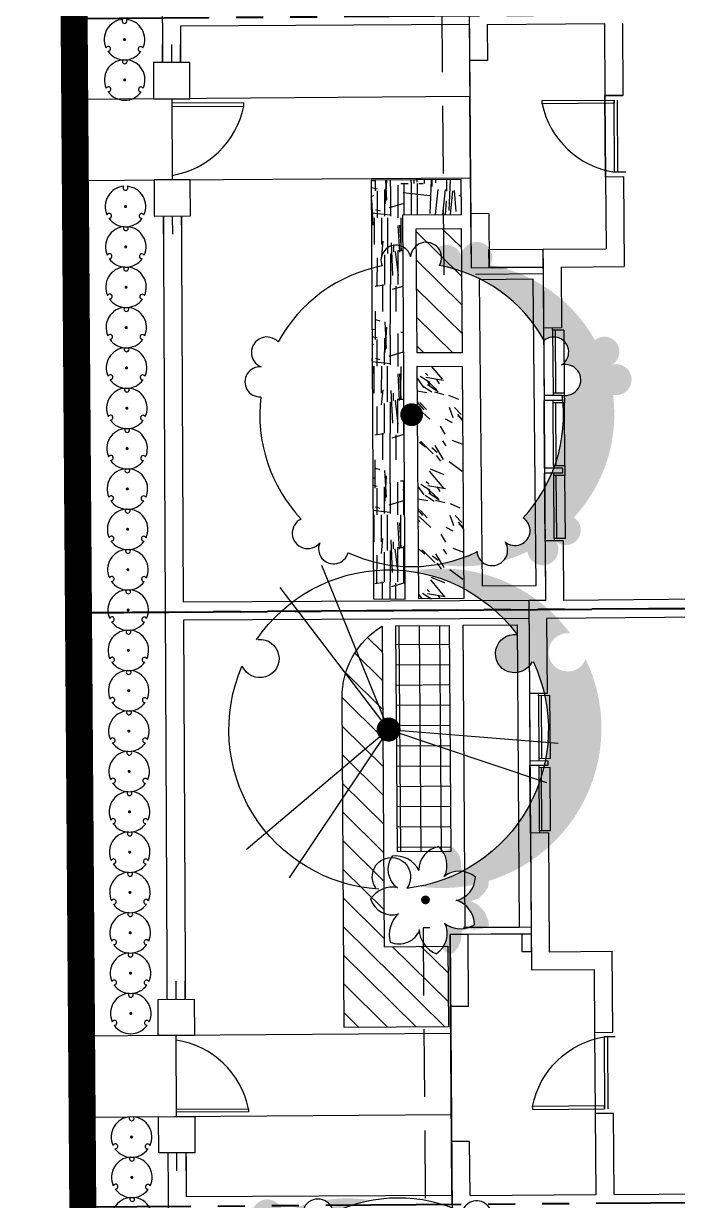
# Model space of a CAD drawing. Header units: feet. Extents: x 919634 to 928945, y 707022 to 708026.
# Drawn here: x 920102.47 to 920126.67, y 707172.99 to 707216.55 of the extents above; entities that cross this region are included whole.
import ezdxf

# ---------------------------------------------------------------- set-up
doc = ezdxf.new("R2010")
doc.units = ezdxf.units.FT
doc.header["$LTSCALE"] = 20
doc.header["$MEASUREMENT"] = 0
for name, pattern in [('PHANTOM2', [1.25, 0.625, -0.125, 0.125, -0.125, 0.125, -0.125]), ('Site Plan$0$HIDDEN2', [0.1875, 0.125, -0.0625]), ('Site Plan$0$PHANTOM2', [1.25, 0.625, -0.125, 0.125, -0.125, 0.125, -0.125])]:
    doc.linetypes.add(name, pattern=pattern)
doc.layers.add('-u-site-propline', color=7, linetype='PHANTOM2', true_color=0xd10000)
for name, color, linetype in [('-u-site-xref', 7, 'Continuous'), ('LK-SHRB-035M', 4, 'Continuous'), ('LK-SHRB-TRNK', 3, 'Continuous'), ('LP-SHRB', 7, 'Continuous'), ('Site Plan$0$-u-site-bldg-slab', 6, 'Continuous'), ('Site Plan$0$-u-site-bldg_interior', 252, 'Continuous'), ('Site Plan$0$-u-site-fence', 4, 'Site Plan$0$FENCELINE1'), ('Site Plan$0$-u-site-wall', 4, 'Continuous'), ('Site Plan$0$A-DOOR', 253, 'Continuous'), ('Site Plan$0$SP-BLDG-ROOF ABOVE', 4, 'Site Plan$0$HIDDEN2'), ('x-RL TH7-LP Block$0$L-002', 253, 'Continuous'), ('x-RL TH7-LP Block$0$LK-SHRB-035M', 253, 'Continuous'), ('x-RL TH7-LP Block$0$LK-SHRB-TRNK', 253, 'Continuous'), ('x-RL TH7-LP Block$0$LK-TREE-013M', 253, 'Continuous'), ('x-RL TH7-LP Block$0$LK-TREE-035M', 253, 'Continuous'), ('x-RL TH7-LP Block$0$LK-TREE-050M', 253, 'Continuous'), ('x-RL TH7-LP Block$0$LK-TREE-TRNK', 253, 'Continuous'), ('x-RL TH7-LP Block$0$LP-PATT-GRND', 253, 'Continuous'), ('x-RL TH7-LP Block$0$LP-PATT-SHAR', 253, 'Continuous'), ('x-RL TH7-LP Block$0$LP-SHAR-BRDR-CONT', 253, 'Continuous'), ('x-RL TH7-LP Block$0$LP-SHRB', 253, 'Continuous'), ('x-RL TH7-LP Block$0$LP-TREE', 253, 'Continuous')]:
    doc.layers.add(name, color=color, linetype=linetype)
for name, color, linetype, lineweight in [('Site Plan$0$SP-LOT LINES', 252, 'Site Plan$0$PHANTOM2', 40), ('Site Plan$0$SP-SIDEWALK', 2, 'Continuous', 25), ('SP-BUILDING-FOOTPRINT', 1, 'Continuous', 25)]:
    doc.layers.add(name, color=color, linetype=linetype, lineweight=lineweight)
for name, color, linetype, plot in [('x-RL TH7-LP Block$0$-u-site-no_plot', 253, 'Continuous', False), ('x-RL TH7-LP Block$0$LK-SHRB-SHAD', 253, 'Continuous', False), ('x-RL TH7-LP Block$0$LK-TREE-SHAD', 253, 'Continuous', False)]:
    doc.layers.add(name, color=color, linetype=linetype, plot=plot)
doc.layers.get('-u-site-xref').off()
doc.linetypes.add('Site Plan$0$FENCELINE1', pattern='A,0.25,-0.1,[133,ltypeshp.shx,S=0.1,R=0,X=-0.1,Y=0],-0.1,1', length=1.45)

# ---------------------------------------------------------------- blocks, each defined once
blk = doc.blocks.new('Site Plan$0$_Details_TH7_wall')
at = {"layer": 'Site Plan$0$-u-site-fence'}
for p, q in [((-10.346, -45.397), (-10.342, -46.067)), ((-10.333, -47.407), (-10.313, -50.407)), ((-10.332, -47.573), (-10.314, -50.24)), ((-10.305, -51.747), (-10.3, -52.417)), ((-10.1, -80.736), (-10.104, -80.066)), ((-10.072, -85.076), (-10.091, -82.076)), ((-10.073, -84.909), (-10.09, -82.243)), ((-10.059, -87.086), (-10.063, -86.416))]:
    blk.add_line(p, q, dxfattribs=at)
for points in [[(-7.667, -47.671), (-7.668, -47.556), (-10.332, -47.573), (-10.331, -47.688)], [(-7.41, -84.777), (-7.409, -84.892), (-10.073, -84.909), (-10.074, -84.795)]]:
    blk.add_lwpolyline(points, close=True, dxfattribs=at)
for centre, start, end in [((-10.847, -47.042), 279.4598, 348.8257), ((-10.581, -85.447), 11.919, 81.2848)]:
    blk.add_arc(centre, 3.242, start, end, dxfattribs=at)
at = {"layer": 'Site Plan$0$-u-site-wall'}
for p, q in [((-10.794, -29.412), (-10.668, -47.409)), ((0.674, -44.638, 0), (-10.017, -44.713, 0)), ((-10.017, -44.713), (-9.998, -47.405)), ((-10.677, -46.069), (-10.681, -45.399)), ((-10.007, -46.065), (-10.011, -45.395)), ((-10.647, -50.409), (-10.425, -82.079)), ((-9.977, -50.405), (-9.868, -66.038)), ((-10.64, -51.749), (-10.635, -52.419)), ((-9.97, -51.745), (-9.965, -52.414)), ((2.918, -65.948, 0), (-9.868, -66.038, 0)), ((2.925, -66.618, 0), (-9.863, -66.707, 0)), ((-9.863, -66.707), (-9.755, -82.074)), ((-10.435, -80.738), (-10.439, -80.068)), ((-9.765, -80.734), (-9.769, -80.064)), ((-10.404, -85.078), (-10.267, -104.411)), ((-9.734, -85.074), (-9.713, -88.044)), ((-10.398, -86.418), (-10.394, -87.088)), ((-9.728, -86.414), (-9.724, -87.084)), ((0.125, -87.975, 0), (-9.713, -88.044, 0))]:
    blk.add_line(p, q, dxfattribs=at)
for points in [[(-11.012, -46.071), (-11.003, -47.411), (-9.663, -47.402), (-9.672, -46.062)], [(-10.983, -50.411), (-10.975, -51.751), (-9.635, -51.742), (-9.643, -50.402)], [(-10.761, -82.08), (-10.77, -80.74), (-9.43, -80.732), (-9.421, -82.072)], [(-10.733, -86.42), (-10.742, -85.08), (-9.402, -85.071), (-9.393, -86.411)]]:
    blk.add_wipeout(points).dxf.layer = 'Site Plan$0$-u-site-wall'
for points in [[(-11.012, -46.071), (-11.003, -47.411), (-9.663, -47.402), (-9.672, -46.062)], [(-10.983, -50.411), (-10.975, -51.751), (-9.635, -51.742), (-9.643, -50.402)], [(-10.761, -82.08), (-10.77, -80.74), (-9.43, -80.732), (-9.421, -82.072)], [(-10.733, -86.42), (-10.742, -85.08), (-9.402, -85.071), (-9.393, -86.411)]]:
    blk.add_lwpolyline(points, close=True, dxfattribs=at)
blk = doc.blocks.new('*U239')
at = {"layer": 'Site Plan$0$A-DOOR'}
blk.add_lwpolyline([(-28.62, -31.97), (-30, -31.97), (-30, 0), (-28.62, 0)], close=True, dxfattribs=at)
blk.add_arc((-36.41, 6.14), 38.9, 281.5467, 350.9125, dxfattribs=at)
blk = doc.blocks.new('Site Plan')
at = {"layer": 'Site Plan$0$-u-site-bldg-slab'}
for p, q in [((920118.974, 707215.18), (920119.015, 707209.513)), ((920124.005, 707210.883), (920123.983, 707213.883)), ((920123.983, 707213.883), (920124.005, 707210.883)), ((920119.696, 707207.518), (920121.696, 707207.533)), ((920118.92, 707182.845), (920121.254, 707182.862)), ((920118.31, 707175.174), (920118.273, 707180.174)), ((920123.636, 707176.213), (920123.614, 707179.213))]:
    blk.add_line(p, q, dxfattribs=at)
at = {"layer": 'Site Plan$0$-u-site-bldg_interior'}
for p, q in [((920118.962, 707216.846), (920118.974, 707215.18)), ((920119.631, 707216.518), (920123.964, 707216.55)), ((920119.631, 707216.518), (920119.64, 707215.185)), ((920123.964, 707216.55), (920123.983, 707213.883)), ((920124.63, 707216.555), (920124.65, 707213.888)), ((920119.64, 707215.185), (920118.974, 707215.18)), ((920123.983, 707213.883), (920124.65, 707213.888)), ((920124.65, 707213.888), (920123.983, 707213.883)), ((920124.341, 707211.052), (920124.321, 707213.719)), ((920124.466, 707211.053), (920124.446, 707213.72)), ((920124.005, 707210.883), (920124.672, 707210.888)), ((920124.005, 707210.883), (920124.672, 707210.888)), ((920124.005, 707210.883), (920124.025, 707208.217)), ((920124.754, 707211.055), (920124.341, 707211.052)), ((920124.672, 707210.888), (920124.696, 707207.555)), ((920119.682, 707209.518), (920119.015, 707209.513)), ((920119.015, 707209.513), (920119.03, 707207.513)), ((920119.682, 707209.518), (920119.696, 707207.518)), ((920121.691, 707208.2), (920124.025, 707208.217)), ((920121.691, 707208.2), (920121.713, 707205.283)), ((920119.03, 707207.513), (920119.696, 707207.518)), ((920122.363, 707207.538), (920124.696, 707207.555)), ((920122.363, 707207.538), (920122.379, 707205.288)), ((920122.379, 707205.288), (920121.713, 707205.283)), ((920121.713, 707205.283), (920121.731, 707202.783)), ((920122.05, 707205.202), (920122.05, 707205.285)), ((920122.463, 707205.205), (920122.05, 707205.202)), ((920122.05, 707205.202), (920122.067, 707202.869)), ((920122.143, 707205.203), (920122.16, 707202.869)), ((920122.463, 707205.205), (920122.48, 707202.872)), ((920122.48, 707202.872), (920122.067, 707202.869)), ((920122.067, 707202.869), (920122.068, 707202.785)), ((920122.48, 707202.872), (920122.483, 707202.518)), ((920122.398, 707202.788), (920121.731, 707202.783)), ((920121.731, 707202.783), (920121.732, 707202.595)), ((920122.399, 707202.6), (920121.732, 707202.595)), ((920121.751, 707200.096), (920121.732, 707202.595)), ((920122.07, 707202.515), (920122.069, 707202.598)), ((920122.483, 707202.518), (920122.07, 707202.515)), ((920122.087, 707200.181), (920122.07, 707202.515)), ((920122.179, 707200.182), (920122.162, 707202.515)), ((920122.398, 707202.788), (920122.399, 707202.6)), ((920122.5, 707200.184), (920122.483, 707202.518)), ((920122.417, 707200.1), (920121.751, 707200.096)), ((920121.751, 707200.096), (920121.752, 707199.908)), ((920122.419, 707199.913), (920121.752, 707199.908)), ((920121.77, 707197.408), (920121.752, 707199.908)), ((920122.5, 707200.184), (920122.087, 707200.181)), ((920122.087, 707200.181), (920122.087, 707200.098)), ((920122.089, 707199.827), (920122.089, 707199.911)), ((920122.502, 707199.83), (920122.089, 707199.827)), ((920122.106, 707197.494), (920122.089, 707199.827)), ((920122.199, 707197.495), (920122.182, 707199.828)), ((920122.417, 707200.1), (920122.419, 707199.913)), ((920122.5, 707200.184), (920122.502, 707199.83)), ((920122.52, 707197.497), (920122.502, 707199.83)), ((920122.437, 707197.413), (920121.77, 707197.408)), ((920121.77, 707197.408), (920121.786, 707195.2)), ((920122.52, 707197.497), (920122.106, 707197.494)), ((920122.106, 707197.494), (920122.107, 707197.411)), ((920122.437, 707197.413), (920122.453, 707195.205)), ((920177.868, 707195.609), (920122.453, 707195.205)), ((920121.786, 707195.2), (920121.164, 707195.195)), ((920121.164, 707195.195), (920121.168, 707194.529)), ((920121.164, 707195.195), (920121.189, 707191.758)), ((920177.873, 707194.943), (920121.835, 707194.534)), ((920121.855, 707191.763), (920121.835, 707194.534)), ((920121.855, 707191.763), (920121.189, 707191.758)), ((920121.189, 707191.758), (920121.207, 707189.258)), ((920121.526, 707191.677), (920121.526, 707191.76)), ((920121.939, 707191.68), (920121.526, 707191.677)), ((920121.526, 707191.677), (920121.543, 707189.344)), ((920121.619, 707191.678), (920121.636, 707189.344)), ((920121.939, 707191.68), (920121.956, 707189.347)), ((920121.956, 707189.347), (920121.543, 707189.344)), ((920121.543, 707189.344), (920121.544, 707189.26)), ((920121.874, 707189.263), (920121.207, 707189.258)), ((920121.207, 707189.258), (920121.208, 707189.091)), ((920121.875, 707189.096), (920121.208, 707189.091)), ((920121.226, 707186.591), (920121.208, 707189.091)), ((920121.546, 707189.01), (920121.545, 707189.094)), ((920121.959, 707189.013), (920121.546, 707189.01)), ((920121.563, 707186.677), (920121.546, 707189.01)), ((920121.655, 707186.678), (920121.638, 707189.011)), ((920121.874, 707189.263), (920121.875, 707189.096)), ((920121.976, 707186.68), (920121.959, 707189.013)), ((920121.893, 707186.596), (920121.226, 707186.591)), ((920121.226, 707186.591), (920121.263, 707181.529)), ((920121.976, 707186.68), (920121.563, 707186.677)), ((920121.563, 707186.677), (920121.563, 707186.594)), ((920121.893, 707186.596), (920121.925, 707182.201)), ((920118.254, 707182.84), (920118.92, 707182.845)), ((920118.273, 707180.174), (920118.254, 707182.84)), ((920118.94, 707180.179), (920118.92, 707182.845)), ((920121.925, 707182.201), (920124.258, 707182.218)), ((920124.28, 707179.218), (920124.258, 707182.218)), ((920121.263, 707181.529), (920123.597, 707181.546)), ((920123.614, 707179.213), (920123.597, 707181.546)), ((920118.94, 707180.179), (920118.273, 707180.174)), ((920123.614, 707179.213), (920124.28, 707179.218)), ((920124.365, 707179.052), (920123.952, 707179.049)), ((920123.952, 707179.049), (920123.971, 707176.382)), ((920124.077, 707179.049), (920124.096, 707176.383)), ((920124.302, 707176.218), (920123.636, 707176.213)), ((920123.657, 707173.213), (920123.636, 707176.213)), ((920124.324, 707173.218), (920124.302, 707176.218)), ((920118.976, 707175.179), (920118.31, 707175.174)), ((920118.324, 707173.174), (920118.31, 707175.174)), ((920118.991, 707173.179), (920118.976, 707175.179)), ((920118.991, 707173.179), (920123.657, 707173.213)), ((920124.324, 707173.218), (920157.779, 707173.462)), ((920118.324, 707173.174), (920118.329, 707172.518))]:
    blk.add_line(p, q, dxfattribs=at)
blk.add_lwpolyline([(920120.925, 707182.193), (920120.92, 707182.86), (920121.254, 707182.862), (920121.258, 707182.196)], close=True, dxfattribs=at)
at = {"layer": 'Site Plan$0$SP-BLDG-ROOF ABOVE'}
for points in [[(920121.698, 707207.283), (920118.031, 707207.256), (920117.959, 707217.173), (920118.959, 707217.18)], [(920121.252, 707183.112), (920117.252, 707183.083), (920117.341, 707172.248), (920121.331, 707172.281)]]:
    blk.add_lwpolyline(points, dxfattribs=at)
blk.add_lwpolyline([(920121.691, 707208.2), (920121.696, 707207.533), (920119.696, 707207.518), (920119.691, 707208.185)], close=True, dxfattribs=at)
at = {"layer": 'Site Plan$0$SP-LOT LINES', "ltscale": 0.4}
for points in [[(920104.5, 707194.74), (920104.339, 707216.74), (920198.337, 707217.426), (920198.497, 707195.426)], [(920104.66, 707172.741), (920104.5, 707194.74), (920198.497, 707195.426), (920198.658, 707173.427)]]:
    blk.add_lwpolyline(points, close=True, dxfattribs=at)
at = {"layer": 'Site Plan$0$SP-SIDEWALK'}
for points in [[(920104.361, 707213.74), (920104.383, 707210.74), (920119.005, 707210.847), (920118.983, 707213.847)], [(920104.614, 707179.074), (920104.636, 707176.074), (920118.302, 707176.174), (920118.28, 707179.174)]]:
    blk.add_lwpolyline(points, close=True, dxfattribs=at)
at = {"layer": 'Site Plan$0$-u-site-bldg_interior', "yscale": 0.08333333333333333, "zscale": 0.08333333333333333, "rotation": 270.4182178492434}
for p, xscale in [((920124.34, 707211.219), 0.08333333333333333), ((920123.953, 707178.882), -0.08333333333333333)]:
    blk.add_blockref('*U239', p, dxfattribs=dict(at, xscale=xscale))
at = {"layer": 'Site Plan$0$-u-site-wall', "rotation": 359.8790130252749}
blk.add_blockref('Site Plan$0$_Details_TH7_wall', (920118.385, 707261.152, 0), dxfattribs=at)
blk = doc.blocks.new('x-RL TH7-LP Block$0$TREE-SIMP-021')
at = {"layer": 'x-RL TH7-LP Block$0$LK-TREE-SHAD'}
h = blk.add_hatch(color=256, dxfattribs=at)
edge = h.paths.add_edge_path()
edge.add_arc((0.167, 0), 0.5, 260.3866, 278.5936)
edge.add_arc((0.2619, -0.4475), 0.051, 186.3524, 246.6513, ccw=False)
edge.add_arc((0, 0), 0.5, 279.6134, 294.9897, ccw=False)
edge = h.paths.add_edge_path()
edge.add_arc((0.167, 0), 0.5, 285.3581, 294.9897, ccw=False)
edge.add_arc((0.2619, -0.4475), 0.051, 317.3005, 392.4177)
edge.add_arc((0.3378, -0.3833), 0.0494, 228.3744, 416.8574)
edge.add_arc((0, 0), 0.5, 316.8519, 366.9897)
edge.add_arc((0.5066, 0.1108), 0.051, 258.3524, 464.4177)
edge.add_arc((0.4689, 0.2028), 0.0494, 300.3744, 488.8574)
edge.add_arc((0, 0), 0.5, 28.8519, 78.9897)
edge.add_arc((0.0512, 0.516), 0.051, 330.3524, 399.9472)
edge.add_arc((0.119, 0.5086), 0.0494, 12.3744, 125.5951, ccw=False)
edge.add_arc((0.2182, 0.516), 0.051, -29.6476, 176.4177, ccw=False)
edge.add_arc((0.167, 0), 0.5, 28.8519, 78.9897, ccw=False)
edge.add_arc((0.6359, 0.2028), 0.0494, -59.6256, 128.8574, ccw=False)
edge.add_arc((0.6736, 0.1108), 0.051, -101.6476, 104.4177, ccw=False)
edge.add_arc((0.167, 0), 0.5, -43.1481, 6.9897, ccw=False)
edge.add_arc((0.5048, -0.3833), 0.0494, -131.6256, 56.8574, ccw=False)
edge.add_arc((0.4289, -0.4475), 0.051, -173.6476, 32.4177, ccw=False)
at = {"layer": 'x-RL TH7-LP Block$0$LK-TREE-050M'}
for centre, radius, start, end in [((-0.048, 0.5086), 0.0494, 12.3744, 201.2618), ((0.0512, 0.516), 0.051, 330.3524, 176.4177), ((-0.0038, 0.0031), 0.4952, 100.5016, 151.0925), ((0, 0), 0.5, 28.8519, 78.9897), ((-0.475, 0.2081), 0.051, 42.4333, 248.4177), ((0.4689, 0.2028), 0.0494, 300.3744, 129.2618), ((-0.4986, 0.1115), 0.0494, 84.3744, 273.2618), ((0.5066, 0.1108), 0.051, 258.3524, 104.4177), ((0, 0), 0.5, 172.8519, 222.9897), ((0, 0), 0.5, 316.8519, 6.9897), ((-0.3447, -0.3874), 0.051, 114.3524, 320.4177), ((0.3378, -0.3833), 0.0494, 228.3744, 57.2618), ((-0.2601, -0.4397), 0.0494, 156.3744, 345.2618), ((0.2619, -0.4475), 0.051, 183.854, 32.4177), ((0, 0), 0.5, 244.8519, 294.9897)]:
    blk.add_arc(centre, radius, start, end, dxfattribs=at)
at = {"layer": 'x-RL TH7-LP Block$0$LK-TREE-TRNK', "const_width": 0.0375}
blk.add_lwpolyline([(-0.0188, 0, 1), (0.0187, 0, 1)], format="xyb", close=True, dxfattribs=at)
blk = doc.blocks.new('x-RL TH7-LP Block$0$TREE-DCID-003')
at = {"layer": 'x-RL TH7-LP Block$0$LK-TREE-SHAD'}
h = blk.add_hatch(color=256, dxfattribs=at)
edge = h.paths.add_edge_path()
edge.add_arc((0.3969, -0.2334), 0.06, 21.1548, 278.3748)
edge.add_arc((-0.0009, -0.0016), 0.5, 279.6134, 324.3885, ccw=False)
edge.add_arc((0.1661, -0.0016), 0.5, 260.3866, 324.3885)
edge.add_arc((0.5639, -0.2334), 0.06, 21.1548, 278.3748, ccw=False)
edge.add_arc((0.1661, -0.0016), 0.5, 335.1411, 454.3498)
edge.add_arc((0.1661, -0.0016), 0.5, 94.3498, 99.6134)
edge.add_arc((-0.0009, -0.0016), 0.5, -24.8589, 80.3866, ccw=False)
at = {"layer": 'x-RL TH7-LP Block$0$LK-TREE-013M'}
for q in [(-0.3184, 0.4595), (0.4914, 0.1734), (-0.3323, -0.4497)]:
    blk.add_line((0, 0), q, dxfattribs=at)
at = {"layer": 'x-RL TH7-LP Block$0$LK-TREE-035M'}
for q in [(-0.4516, 0.3697), (0.5298, 0.0507), (-0.2009, -0.5161)]:
    blk.add_line((0, 0), q, dxfattribs=at)
at = {"layer": 'x-RL TH7-LP Block$0$LK-TREE-050M'}
for centre, radius, start, end in [((0, 0), 0.5, 94.3498, 204.1975), ((0.0019, 0.4604), 0.06, 145.5617, 37.3741), ((0, 0), 0.5, 335.6607, 84.3619), ((-0.3996, -0.2286), 0.06, 265.5617, 157.3741), ((0.3978, -0.2318), 0.06, 25.5617, 277.3741), ((0, 0), 0.5, 215.058, 323.9795)]:
    blk.add_arc(centre, radius, start, end, dxfattribs=at)
at = {"layer": 'x-RL TH7-LP Block$0$LK-TREE-TRNK', "const_width": 0.0375}
blk.add_lwpolyline([(-0.0188, 0, 1), (0.0187, 0, 1)], format="xyb", close=True, dxfattribs=at)
blk = doc.blocks.new('x-RL TH7-LP Block$0$SHRUB-TROP-021')
at = {"layer": 'x-RL TH7-LP Block$0$LK-SHRB-SHAD'}
blk.add_hatch(color=256, dxfattribs=at).paths.add_polyline_path([(0.568, 0.182), (0.56, 0.166, -0.120302), (0.486, 0.057), (0.477, 0.046), (0.468, 0.042, -0.109158), (0.359, -0.008), (0.364, -0.01, -0.108552), (0.472, -0.078), (0.499, -0.1), (0.513, -0.127, -0.144436), (0.562, -0.288), (0.563, -0.292), (0.511, -0.32), (0.483, -0.325, -0.037199), (0.439, -0.334), (0.422, -0.337), (0.41, -0.336, -0.078012), (0.318, -0.323), (0.294, -0.32), (0.267, -0.303, -0.036485), (0.23, -0.281), (0.237, -0.309, -0.018135), (0.242, -0.329), (0.244, -0.337), (0.245, -0.341, -0.054975), (0.249, -0.401), (0.249, -0.411), (0.247, -0.421, -0.054333), (0.234, -0.479), (0.232, -0.488), (0.228, -0.495, -0.055591), (0.198, -0.549), (0.19, -0.564), (0.232, -0.601), (0.291, -0.633), (0.326, -0.606), (0.375, -0.547), (0.407, -0.465), (0.417, -0.359), (0.499, -0.337), (0.558, -0.347), (0.65, -0.339), (0.731, -0.3), (0.724, -0.243), (0.679, -0.139), (0.608, -0.063), (0.524, -0.018), (0.603, 0.009), (0.669, 0.063), (0.721, 0.137), (0.741, 0.253), (0.694, 0.281), (0.63, 0.308), (0.541, 0.315), (0.491, 0.345), (0.415, 0.35), (0.412, 0.439), (0.398, 0.51), (0.326, 0.604), (0.259, 0.58), (0.21, 0.55), (0.232, 0.51), (0.237, 0.489, -0.111279), (0.249, 0.361), (0.249, 0.352), (0.246, 0.342, -0.060004), (0.224, 0.275), (0.223, 0.273, -0.073716), (0.297, 0.312), (0.299, 0.313), (0.301, 0.313, -0.202635), (0.521, 0.297), (0.533, 0.293), (0.575, 0.263), (0.575, 0.261, -0.002353), (0.577, 0.259, -0.055881), (0.57, 0.198)])
at = {"layer": 'x-RL TH7-LP Block$0$LK-SHRB-035M'}
for centre, radius, start, end in [((0.205, 0.336), 0.281, 99.8124, 178.8039), ((-0.041, 0.398), 0.292, 334.3202, 47.3407), ((-0.17, 0.354), 0.261, 144.5008, 233.9817), ((-0.34, 0.213), 0.296, 25.2554, 98.0617), ((0.392, 0.044), 0.284, 49.1324, 128.6056), ((-0.372, -0.172), 0.323, 80.7702, 144.1242), ((0.3, 0.263), 0.277, 280.4099, 359.1805), ((-0.382, 0.093), 0.263, 196.7633, 285.6735), ((0.264, -0.291), 0.298, 0.1344, 72.0768), ((-0.093, -0.4), 0.327, 131.7923, 194.9509), ((-0.029, -0.389), 0.277, 303.2015, 25.5324), ((-0.307, -0.247), 0.259, 246.71, 338.3842), ((0.236, -0.33), 0.313, 182.1854, 248.8532), ((0.403, -0.034), 0.302, 232.019, 301.8067)]:
    blk.add_arc(centre, radius, start, end, dxfattribs=at)
at = {"layer": 'x-RL TH7-LP Block$0$LK-SHRB-TRNK', "const_width": 0.05}
blk.add_lwpolyline([(-0.023, 0.011, 1), (0.023, -0.011, 1)], format="xyb", close=True, dxfattribs=at)
blk = doc.blocks.new('x-RL TH7-LP Block', base_point=(1241.699, 168.171))
at = {"layer": 'x-RL TH7-LP Block$0$LP-PATT-GRND'}
h = blk.add_hatch(dxfattribs=at)
h.set_pattern_fill('LFX-WAVE', color=256, scale=5.5, angle=89.5449, pattern_type=2)
h.set_pattern_definition([(359.54486263, (922051.778, 708476.8405), (5.543516063, 5.45613688), [1.045, -4.455]), (359.54486263, (922051.67, 708477.1164), (5.543516063, 5.45613688), [1.1, -4.4]), (2.72466263, (922051.83084, 708476.5651), (93.54074198514, 4.757054126196), [0.991529, -98.1611345]), (359.54486263, (922051.617, 708477.337), (5.543516063, 5.45613688), [1.155, -4.345]), (359.54486263, (922051.509, 708477.6127), (5.543516063, 5.45613688), [1.265, -4.235]), (359.54486263, (922051.456, 708477.833), (5.543516063, 5.45613688), [1.375, -4.125]), (359.54486263, (922051.458, 708478.108), (5.543516063, 5.45613688), [1.375, -4.125]), (359.54486263, (922051.515, 708478.3277), (5.543516063, 5.45613688), [1.32, -4.18]), (357.15896263, (922051.572, 708478.60223), (5.499826227944, -0.043682844233), [1.321144, -130.793388]), (356.94226263, (922051.6842, 708478.87635), (5.49982906767, -0.04369149243), [1.2112485, -119.913684]), (2.27116263, (922051.79593, 708479.09547), (110.040220475363, 4.62601272418), [1.156309, -114.474569]), (353.53586263, (922051.909, 708479.4796), (54.9545737859, -5.9367186236), [1.050775, -104.0265765]), (353.20466263, (922051.9662, 708479.75414), (5.49982822294, -0.04368796835), [0.996094, -48.8085235]), (6.66986263, (922051.9819, 708481.7341), (38.54247690805, 5.19398986438), [0.8868475, -43.4555715]), (355.96856263, (922052.0356, 708481.56865), (5.49982869994, -0.04368802493), [0.881716, -87.2899885]), (179.54486263, (922052.968, 708481.231), (-5.543516063, -5.45613688), [0.88, -4.62]), (353.20466263, (922052.02336, 708480.0287), (5.49982822294, -0.04368796835), [0.996094, -48.8085235]), (356.17836263, (922052.08054, 708480.30325), (5.49982438583, -0.04369335123), [0.936617, -92.7250115]), (355.96856263, (922052.13772, 708480.5778), (5.49982869994, -0.04368802493), [0.881716, -87.2899885]), (359.54486263, (922052.14, 708480.853), (5.543516063, 5.45613688), [0.88, -4.62]), (182.91136263, (922053.75752, 708476.76982), (-88.040909889895, -4.80085333162), [0.936617, -92.7250115]), (179.54486263, (922053.7597, 708477.045), (-5.543516063, -5.45613688), [0.99, -4.51]), (179.54486263, (922053.762, 708477.32), (-5.543516063, -5.45613688), [0.99, -4.51]), (179.54486263, (922053.7636, 708477.54), (-5.543516063, -5.45613688), [0.935, -4.565]), (182.91136263, (922053.7654, 708477.7598), (-88.040909889895, -4.80085333162), [0.936617, -92.7250115]), (182.91136263, (922053.768, 708478.08977), (-88.040909889895, -4.80085333162), [0.936617, -92.7250115]), (179.54486263, (922053.77, 708478.31), (-5.543516063, -5.45613688), [0.88, -4.62]), (183.12116263, (922053.77194, 708478.58476), (-82.54108986136, -4.84443151545), [0.881716, -87.2899885]), (179.54486263, (922053.774, 708478.86), (-5.543516063, -5.45613688), [0.825, -4.675]), (179.54486263, (922053.776, 708479.08), (-5.543516063, -5.45613688), [0.825, -4.675]), (179.54486263, (922053.7785, 708479.41), (-5.543516063, -5.45613688), [0.825, -4.675]), (182.91136263, (922053.79684, 708481.71966), (-88.040909889895, -4.80085333162), [0.936617, -92.7250115]), (179.54486263, (922053.795, 708481.4997), (-5.543516063, -5.45613688), [0.77, -4.73]), (359.54486263, (922052.9675, 708481.176), (5.543516063, 5.45613688), [0.825, -4.675]), (179.54486263, (922053.7903, 708480.8947), (-5.543516063, -5.45613688), [0.825, -4.675]), (355.45926263, (922053.01813, 708480.6258), (5.49982810855, -0.0436883857), [0.7719635, -76.424216]), (179.54486263, (922053.786, 708480.3447), (-5.543516063, -5.45613688), [0.77, -4.73]), (359.54486263, (922053.0683, 708480.0204), (5.543516063, 5.45613688), [0.715, -4.785]), (179.54486263, (922053.781, 708479.7397), (-5.543516063, -5.45613688), [0.77, -4.73]), (353.83426263, (922051.28216, 708476.7345), (5.49982559242, -0.04368860157), [0.5527445, -54.7215735]), (352.41986263, (922051.28435, 708477.0095), (5.49982734895, -0.04368666476), [0.4434265, -43.8989925]), (359.54486263, (922051.286, 708477.2295), (5.543516063, 5.45613688), [0.33, -5.17]), (359.54486263, (922051.288, 708477.4495), (5.543516063, 5.45613688), [0.275, -5.225]), (359.54486263, (922051.3215, 708481.6843), (5.543516063, 5.45613688), [0.715, -4.785]), (179.54486263, (922052.0893, 708481.403), (-5.543516063, -5.45613688), [0.77, -4.73]), (359.54486263, (922051.316, 708481.0243), (5.543516063, 5.45613688), [0.825, -4.675]), (179.54486263, (922052.139, 708480.743), (-5.543516063, -5.45613688), [0.825, -4.675]), (359.54486263, (922051.312, 708480.4744), (5.543516063, 5.45613688), [0.77, -4.73]), (183.63046263, (922052.07966, 708480.19325), (-71.54143437523, -4.9318405025), [0.7719635, -76.424216]), (359.54486263, (922051.29, 708477.7244), (5.543516063, 5.45613688), [0.22, -5.28]), (179.54486263, (922051.457, 708477.998), (-5.543516063, -5.45613688), [0.165, -5.335]), (359.54486263, (922051.294, 708478.2194), (5.543516063, 5.45613688), [0.22, -5.28]), (359.54486263, (922051.296, 708478.4944), (5.543516063, 5.45613688), [0.275, -5.225]), (184.30846263, (922051.9675, 708479.91913), (-60.54178561577, -5.01919435344), [0.662288, -65.5664845]), (359.54486263, (922051.305, 708479.5944), (5.543516063, 5.45613688), [0.605, -4.895]), (173.83426263, (922051.85224, 708479.26003), (-5.49982559242, 0.04368860157), [0.5527445, -54.7215735]), (359.54486263, (922051.3, 708478.9894), (5.543516063, 5.45613688), [0.44, -5.06]), (179.54486263, (922051.683, 708478.7114), (-5.543516063, -5.45613688), [0.385, -5.115]), (359.54486263, (922054.803, 708476.8165), (5.543516063, 5.45613688), [0.99, -4.51]), (359.54486263, (922054.75, 708477.092), (5.543516063, 5.45613688), [0.99, -4.51]), (2.91136263, (922054.91074, 708476.54065), (88.040909889895, 4.80085333162), [0.936617, -92.7250115]), (359.54486263, (922054.642, 708477.313), (5.543516063, 5.45613688), [1.1, -4.4]), (359.54486263, (922054.589, 708477.588), (5.543516063, 5.45613688), [1.21, -4.29]), (359.54486263, (922054.536, 708477.8087), (5.543516063, 5.45613688), [1.265, -4.235]), (359.54486263, (922054.483, 708478.084), (5.543516063, 5.45613688), [1.375, -4.125]), (359.54486263, (922054.54, 708478.3037), (5.543516063, 5.45613688), [1.32, -4.18]), (357.15896263, (922054.59691, 708478.5782), (5.499826227944, -0.043682844233), [1.321144, -130.793388]), (357.05526263, (922054.6541, 708478.85276), (5.4998255027, -0.043695297813), [1.2661935, -125.353316]), (2.27116263, (922054.82084, 708479.07144), (110.040220475363, 4.62601272418), [1.156309, -114.474569]), (353.53586263, (922054.9339, 708479.45556), (54.9545737859, -5.9367186236), [1.050775, -104.0265765]), (353.53586263, (922054.93608, 708479.73055), (54.9545737859, -5.9367186236), [1.050775, -104.0265765]), (6.25466263, (922055.0068, 708481.71005), (44.04230399987, 5.150283452755), [0.941446, -93.203385]), (356.17836263, (922055.0605, 708481.54462), (5.49982438583, -0.04369335123), [0.936617, -92.7250115]), (179.54486263, (922055.993, 708481.207), (-5.543516063, -5.45613688), [0.77, -4.73]), (353.53586263, (922054.99326, 708480.0051), (54.9545737859, -5.9367186236), [1.050775, -104.0265765]), (356.17836263, (922055.10544, 708480.27922), (5.49982438583, -0.04369335123), [0.936617, -92.7250115]), (356.17836263, (922055.10763, 708480.5542), (5.49982438583, -0.04369335123), [0.936617, -92.7250115]), (359.54486263, (922055.11, 708480.829), (5.543516063, 5.45613688), [0.935, -4.565]), (179.54486263, (922054.8025, 708476.7615), (-5.543516063, -5.45613688), [1.045, -4.455]), (182.72466263, (922054.7501, 708477.09194), (-93.54074198514, -4.757054126196), [0.991529, -98.1611345]), (179.54486263, (922054.642, 708477.313), (-5.543516063, -5.45613688), [0.88, -4.62]), (175.73076263, (922054.58818, 708477.47824), (-5.49982558247, 0.04369200039), [0.8268315, -81.8562965]), (183.94356263, (922054.4808, 708477.8091), (-66.04160612388, -4.97554233937), [0.717112, -70.9941155]), (179.54486263, (922054.483, 708478.084), (-5.543516063, -5.45613688), [0.715, -4.785]), (179.54486263, (922054.485, 708478.304), (-5.543516063, -5.45613688), [0.715, -4.785]), (179.54486263, (922054.542, 708478.5786), (-5.543516063, -5.45613688), [0.77, -4.73]), (179.54486263, (922054.654, 708478.853), (-5.543516063, -5.45613688), [0.88, -4.62]), (182.91136263, (922054.71128, 708479.1273), (-88.040909889895, -4.80085333162), [0.936617, -92.7250115]), (179.54486263, (922054.8235, 708479.4014), (-5.543516063, -5.45613688), [1.045, -4.455]), (182.14746263, (922055.00724, 708481.76505), (-115.540042376654, -4.582423130476), [1.2112485, -119.913684]), (179.54486263, (922055.115, 708481.489), (-5.543516063, -5.45613688), [1.32, -4.18]), (359.54486263, (922053.7925, 708481.1697), (5.543516063, 5.45613688), [1.32, -4.18]), (177.15896263, (922055.10981, 708480.8292), (-5.499826227944, 0.043682844233), [1.321144, -130.793388]), (359.54486263, (922053.7877, 708480.5647), (5.543516063, 5.45613688), [1.265, -4.235]), (177.05526263, (922055.05044, 708480.27966), (-5.4998255027, 0.043695297813), [1.2661935, -125.353316]), (359.54486263, (922053.7833, 708480.0147), (5.543516063, 5.45613688), [1.21, -4.29]), (176.81856263, (922054.93564, 708479.67555), (-5.49982567823, 0.04368931482), [1.156309, -114.474569]), (89.54486263, (922056.7794, 708476.361), (-5.499826472, 0.043689592), [0, -5.5]), (89.54486263, (922056.822, 708481.7506), (-5.499826472, 0.043689592), [0, -5.5]), (359.54486263, (922055.792, 708476.6987), (5.543516063, 5.45613688), [0.99, -4.51]), (359.54486263, (922055.794, 708476.9736), (5.543516063, 5.45613688), [0.99, -4.51]), (359.54486263, (922055.796, 708477.1936), (5.543516063, 5.45613688), [0.99, -4.51]), (3.63046263, (922056.0343, 708479.5018), (71.54143437523, 4.9318405025), [0.7719635, -76.424216]), (356.53206263, (922055.74314, 708477.46907), (5.49982745471, -0.043689931755), [1.0464465, -103.5981925]), (359.54486263, (922055.8, 708477.6886), (5.543516063, 5.45613688), [0.99, -4.51]), (179.54486263, (922056.792, 708477.956), (-5.543516063, -5.45613688), [0.935, -4.565]), (359.54486263, (922055.916, 708478.4577), (5.543516063, 5.45613688), [0.88, -4.62]), (356.17836263, (922055.85925, 708478.23817), (5.49982438583, -0.04369335123), [0.936617, -92.7250115]), (179.54486263, (922056.7977, 708478.671), (-5.543516063, -5.45613688), [0.88, -4.62]), (355.73076263, (922055.97537, 708479.00727), (5.49982558247, -0.04369200039), [0.8268315, -81.8562965]), (179.54486263, (922056.8025, 708479.2757), (-5.543516063, -5.45613688), [0.825, -4.675]), (183.63046263, (922056.8069, 708479.8257), (-71.54143437523, -4.9318405025), [0.7719635, -76.424216]), (179.54486263, (922056.809, 708480.1007), (-5.543516063, -5.45613688), [0.715, -4.785]), (3.63046263, (922056.0413, 708480.3818), (71.54143437523, 4.9318405025), [0.7719635, -76.424216]), (179.54486263, (922056.814, 708480.7057), (-5.543516063, -5.45613688), [0.77, -4.73]), (355.45926263, (922056.04653, 708481.04177), (5.49982810855, -0.0436883857), [0.7719635, -76.424216]), (183.35896263, (922056.81913, 708481.36564), (-77.04125684205, -4.88820589831), [0.8268315, -81.8562965]), (355.96856263, (922055.94178, 708481.70262), (5.49982869994, -0.04368802493), [0.881716, -87.2899885]), (106.64756263, (922054.90987, 708476.43065), (-5.36874709388, 16.54317310838), [0.7480825, -74.060008]), (106.24406263, (922054.69555, 708477.1474), (-5.36874728472, 16.54317394668), [0.5742165, -56.8474665]), (89.54486263, (922054.535, 708477.6987), (-5.45613688, 5.543516063), [0.275, -5.225]), (103.58106263, (922054.5371, 708477.9737), (-5.3687469888, 16.543171925), [0.2267705, -22.4503125]), (71.10996263, (922054.4839, 708478.1941), (0.0436831568, 5.4998253746), [0.1739265, -17.2186025]), (89.54486263, (922054.54, 708478.3586), (-5.45613688, 5.543516063), [0.165, -5.335]), (66.34626263, (922054.5415, 708478.52364), (11.21810817872, 27.41175163638), [0.418869, -41.4678825]), (72.84566263, (922054.70953, 708478.9073), (11.30544885497, 38.41141667077), [0.5742165, -56.8474665]), (73.59946263, (922054.8789, 708479.456), (5.67458423503, 21.95561699684), [0.4004055, -39.6401995]), (89.54486263, (922054.992, 708479.84), (-5.45613688, 5.543516063), [0.165, -5.335]), (80.08256263, (922054.9933, 708480.0051), (0.0436874633, 5.4998269134), [0.6691025, -32.7860885]), (89.54486263, (922055.1085, 708480.664), (-5.45613688, 5.543516063), [0.55, -4.95]), (99.00716263, (922055.1129, 708481.2142), (-5.2813682457, 27.5428261244), [0.334554, -33.1206425]), (105.49026263, (922055.0605, 708481.5446), (-5.3687612344, 16.543168137), [0.4004055, -39.6401995]), (96.66986263, (922055.84484, 708476.4232), (-5.19398986438, 38.54247690805), [0.4434265, -43.8989925]), (95.25546263, (922055.79333, 708476.86365), (-5.1066274026, 49.54212472434), [0.5527445, -54.7215735]), (80.79866263, (922055.7427, 708477.41407), (5.80567666738, 38.45509187745), [0.7234095, -71.6177935]), (83.20466263, (922055.8584, 708478.1282), (0.04368796835, 5.49982822294), [0.996094, -48.8085235]), (84.35046263, (922055.97624, 708479.11727), (0.04368531502, 5.49982550126), [0.607497, -60.1419885]), (71.10996263, (922056.036, 708479.7218), (0.0436831568, 5.4998253746), [0.1739265, -17.2186025]), (89.54486263, (922056.0924, 708479.8864), (-5.45613688, 5.543516063), [0.33, -5.17]), (94.73926263, (922056.09497, 708480.21636), (-5.06290426272, 55.04195778584), [0.607497, -60.1419885]), (94.73926263, (922056.0448, 708480.82178), (-5.06290426272, 55.04195778584), [0.607497, -60.1419885]), (102.07366263, (922055.9946, 708481.4272), (-5.32506425494, 22.04299807983), [0.5070725, -50.2004195]), (93.63046263, (922052.81993, 708476.44725), (-4.9318405025, 71.54143437523), [0.7719635, -76.424216]), (86.17836263, (922052.77105, 708477.21767), (0.04369335123, 5.49982438583), [0.936617, -92.7250115]), (82.83506263, (922052.83347, 708478.1522), (5.89299918807, 49.45475440907), [0.941446, -93.203385]), (78.23496263, (922052.9509, 708479.0863), (0.0436875658, 5.4998280912), [0.280445, -27.7641595]), (89.54486263, (922053.008, 708479.361), (-5.45613688, 5.543516063), [0.385, -5.115]), (78.23496263, (922053.0111, 708479.7458), (0.0436875658, 5.4998280912), [0.280445, -27.7641595]), (97.67496263, (922053.0683, 708480.0204), (-5.23768538877, 33.0426471647), [0.3889105, -38.5019635]), (94.73926263, (922053.0164, 708480.4058), (-5.06290426272, 55.04195778584), [0.607497, -60.1419885]), (94.73926263, (922052.9662, 708481.01124), (-5.06290426272, 55.04195778584), [0.607497, -60.1419885]), (99.00716263, (922052.916, 708481.61665), (-5.2813682457, 27.5428261244), [0.334554, -33.1206425]), (109.52796263, (922051.88496, 708476.4547), (-16.14995965045, 44.1296841486), [0.6437585, -63.7320915]), (106.24406263, (922051.66977, 708477.0614), (-5.36874728472, 16.54317394668), [0.5742165, -56.8474665]), (89.54486263, (922051.509, 708477.6127), (-5.45613688, 5.543516063), [0.275, -5.225]), (116.10996263, (922051.5113, 708477.8877), (-5.4561441184, 5.5435114894), [0.1229855, -12.1753885]), (75.50866263, (922051.4572, 708477.9981), (0.0436841104, 5.4998296827), [0.2267705, -22.4503125]), (75.50866263, (922051.514, 708478.2177), (0.0436841104, 5.4998296827), [0.2267705, -22.4503125]), (73.59946263, (922051.5707, 708478.43724), (5.67458423503, 21.95561699684), [0.4004055, -39.6401995]), (72.84566263, (922051.68375, 708478.82135), (11.30544885497, 38.41141667077), [0.5742165, -56.8474665]), (73.59946263, (922051.8531, 708479.37), (5.67458423503, 21.95561699684), [0.4004055, -39.6401995]), (71.10996263, (922051.9662, 708479.7541), (0.0436831568, 5.4998253746), [0.1739265, -17.2186025]), (79.24006263, (922052.0225, 708479.9187), (5.76193587995, 32.95527474736), [0.6149165, -60.876948]), (89.54486263, (922052.1373, 708480.523), (-5.45613688, 5.543516063), [0.66, -4.84]), (103.58106263, (922052.1425, 708481.1828), (-5.3687469888, 16.543171925), [0.2267705, -22.4503125]), (106.24406263, (922052.0893, 708481.4032), (-5.36874728472, 16.54317394668), [0.5742165, -56.8474665])])
h.paths.add_polyline_path([(1293.382, 180.299), (1293.382, 182.477), (1292.096, 182.477), (1292.093, 179.139), (1307.586, 179.127), (1307.606, 180.293)])
h = blk.add_hatch(dxfattribs=at)
h.set_pattern_fill('ANSI31', color=256, scale=6)
h.set_pattern_definition([(45, (922058.46, 708483.1478), (-0.5303300859, 0.5303300859), [])])
h.paths.add_polyline_path([(1298.49, 180.797), (1293.908, 180.798), (1293.908, 182.466), (1298.507, 182.466), (1298.49, 180.796)])
h = blk.add_hatch(dxfattribs=at)
h.set_pattern_fill('ANSI31', color=256, scale=6)
h.set_pattern_definition([(45, (922115.3144, 708877.3474), (-0.5303300859, 0.5303300859), [])])
edge = h.paths.add_edge_path()
edge.add_arc((1311.244, 181.007), 3.075, 210.8087, 269.8653, ccw=False)
edge.add_line((1308.603, 179.432), (1320.468, 179.432))
edge.add_line((1320.468, 179.432), (1320.455, 181.784))
edge.add_line((1320.455, 181.784), (1323.441, 181.784))
edge.add_line((1323.441, 181.784), (1323.442, 177.932))
edge.add_line((1323.442, 177.932), (1311.237, 177.932))
at = {"layer": 'x-RL TH7-LP Block$0$LP-PATT-SHAR'}
h = blk.add_hatch(dxfattribs=at)
h.set_pattern_fill('LAFX-C235-MULCH', color=256, scale=4, pattern_type=2)
h.set_pattern_definition([(4.236394799, (922059.36829, 708477.68993), (-55.999999999963, -3.999999999998), [0.196788, -108.099101158]), (11.88865804, (922061.79597, 708479.71785), (-19.999999999988, -3.999999999987), [0.28226, -77.38369009]), (18.758650348, (922058.20529, 708479.238134), (-12.0013524932457, -3.9959402314204), [0.40684, -210.837088112]), (26.56505118, (922058.3797, 708478.0606), (4, 4), [0.195036, -8.749234976]), (29.291362171, (922058.29977, 708478.685774), (-99.999999999965, -56.000000000016), [0.34172, -187.700846983]), (30.579226873, (922061.9486, 708480.50297), (-67.999999999959, -39.999999999993), [0.18574, -102.029717959]), (30.96375653, (922061.06185, 708478.45313), (-8, -4), [0.59336, -22.730447795]), (31.607502246, (922061.80325, 708479.30353), (-20.000000000025, -11.99999999999), [0.2219, -60.835449442]), (33.69006753, (922060.3713, 708476.7232), (-8, -4), [0.262072, -14.160132096]), (34.69515353, (922060.79293, 708480.30661), (-12, -7.99999999999), [0.34478, -62.900773356]), (35.188743132, (922059.804366, 708476.32342), (-107.9704025626283, -76.042042124729), [0.69372, -214.601423458]), (35.753887254, (922061.52705, 708478.0679), (-28.000000000026, -19.999999999992), [0.44784, -122.775543857]), (36.41637852, (922059.048446, 708477.849814), (-76.0141497079345, -55.980791742727), [0.55096, -208.255153236]), (36.869897646, (922058.51784, 708479.8996), (-12, -8), [0.145372, -19.854628052]), (37.184706453, (922058.59053, 708479.36897), (-16, -11.999999999985), [0.26458, -145.337616847]), (38.990994042, (922060.02245, 708478.60577), (-20.000000000004, -16), [0.196388, -107.877662002]), (39.61068824, (922059.68081, 708479.73965), (-91.999999999979, -75.999999999911), [0.82084, -149.751405045]), (40.502848385, (922061.447086, 708479.419854), (-135.96590655979, -116.039959726762), [0.45884, -215.170467848]), (41.34777722, (922058.5978, 708478.85297), (-31.999999999918, -27.999999999934), [0.24204, -132.964550145]), (42.580490783, (922061.883206, 708476.759534), (-47.999999999929, -43.9999999998675), [0.365244, -200.632269924]), (42.847037211, (922059.019366, 708479.078214), (-107.9619766122515, -100.041049604313), [0.68404, -222.92273816]), (43.363422958, (922059.94249, 708479.43437), (-68.00000000008, -64.000000000112), [0.359924, -98.675423192]), (43.958373324, (922060.22597, 708479.19453), (-107.999999999842, -103.999999999884), [0.56544, -155.023745074]), (44.028978069, (922059.47729, 708479.94317), (-116.000000000174, -112.000000000087), [0.303284, -166.597884011]), (44.118596003, (922058.32161, 708476.63597), (-123.941391475146, -120.060532562702), [0.6684, -177.545118527]), (45.909380449, (922060.92377, 708478.79473), (120.000000000068, 124.0000000000745), [0.32384, -177.889514997]), (46.193489424, (922061.4616, 708478.94737), (88.040753431885, 91.961001164119), [0.49352, -132.472645292]), (46.494333591, (922062.21029, 708480.06673), (71.966124761553, 76.032078012109), [0.59128, -109.753650142]), (47.290610043, (922061.9486, 708478.5985), (44.00000000005, 47.99999999999), [0.51436, -70.252845592]), (47.290610043, (922058.4306, 708479.80497), (44.00000000005, 47.99999999999), [0.1286, -70.638629437]), (47.815556684, (922059.36829, 708478.91105), (76.0000000000326, 84.000000000003), [0.3139, -172.428683982]), (48.6913859865, (922060.71297, 708476.65051), (27.9999999999734, 32.0000000000245), [0.63864, -175.088416463]), (48.945186229, (922058.98305, 708479.93589), (80.000000000142, 92.000000000041), [0.298808, -164.139629128]), (49.289153329, (922058.91033, 708476.832214), (23.989608738123, 28.008903452132), [0.41232, -189.619247558]), (50.527540152, (922058.51784, 708478.38041), (35.99999999987, 43.999999999912), [0.64028, -87.450565172]), (50.599339337, (922060.87285, 708477.97337), (35.999999999971, 43.999999999932), [0.26338, -144.677987345]), (51.666659891, (922062.181206, 708477.471854), (59.999999999906, 75.999999999877), [0.398448, -218.873072077]), (52.12501635, (922060.2187, 708478.35137), (12, 16), [0.165748, -45.441267482]), (52.523820439, (922059.31013, 708479.72513), (52.000000000033, 67.999999999948), [0.274768, -150.933697007]), (52.744710546, (922059.57905, 708477.31193), (12.005711480502, 15.995714796359), [0.64836, -124.95417419]), (52.853313302, (922061.43257, 708477.29013), (11.999999999988, 15.999999999997), [0.300924, -165.301008913]), (52.853313302, (922058.32159, 708477.23925), (11.999999999988, 15.999999999997), [0.60184, -165.00008547]), (53.426969021, (922060.62573, 708480.08129), (80.000000000007, 108.000000000085), [0.280572, -154.1215009]), (55.0079798, (922061.9704, 708478.03153), (8, 11.99999999998), [0.266172, -48.560048848]), (55.581635521, (922060.65481, 708478.40225), (51.972638821297, 76.018713577112), [0.4758, -169.27695965]), (55.885527055, (922060.80017, 708479.21633), (7.999999999982, 11.999999999992), [0.54432, -149.228841408]), (56.30993247, (922060.1242, 708477.1448), (4, 8), [0.7338, -13.688400686]), (56.30993247, (922059.2084, 708477.45), (4, 8), [0.28828, -14.133924795]), (56.59217541, (922061.723286, 708480.161254), (108.055268550855, 163.9635902827126), [0.40924, -210.379751976]), (57.14427805, (922058.15441, 708477.71173), (36.026561411081, 55.982915901847), [0.41532, -147.151605013]), (57.99461679, (922059.4773, 708476.7014), (12, 19.99999999998), [0.41144, -37.324493665]), (60.708637829, (922060.54577, 708476.352494), (56.0000000000163, 99.999999999965), [0.3417, -187.700846983]), (62.8188889145, (922059.88433, 708478.33681), (4.000000000004, 7.9999999999994), [0.302324, -166.07075002]), (65.1794586645, (922061.308966, 708480.023134), (23.980169848585, 52.0091477917293), [0.64068, -237.38454054]), (66.250505507, (922059.69537, 708477.0503), (27.999999999995, 63.999999999887), [0.397056, -108.854947861]), (68.19859051, (922059.7535, 708478.6639), (4, 12), [0.548, -20.9926629]), (68.4590240815, (922060.20417, 708479.68149), (51.999999999908, 132.000000000026), [0.296948, -163.116638836]), (69.102234501, (922058.89581, 708477.45005), (31.960799133383, 84.014923190774), [0.42792, -145.174275512]), (69.227745318, (922062.10125, 708477.26105), (11.999999999969, 31.999999999995), [0.225444, -123.83905563]), (70.346175942, (922060.6548, 708477.36281), (4.000000000006, 11.999999999987), [0.64832, -58.815942178]), (70.974393962, (922061.28717, 708476.86857), (4.000000000009, 12.000000000004), [0.44592, -122.256954237]), (71.56505118, (922059.172, 708478.3223), (-2e-12, 4), [0.6206, -12.028506916]), (72.9794743885, (922061.199966, 708477.442774), (43.999999999947, 144.0000000000047), [0.372476, -204.60557188]), (74.84593195, (922059.179286, 708480.161254), (39.9999999999455, 147.9999999999274), [0.361464, -198.555606126]), (78.690067526, (922058.79405, 708476.2507), (-6e-13, 4), [0.593, -19.803074536]), (79.9194020125, (922061.85413, 708477.377374), (11.999999999941, 67.999999999958), [0.66444, -182.1578872]), (93.066485501, (922060.24049, 708477.94433), (3.963425912546, -76.001916127446), [0.40764, -147.80843339])])
h.paths.add_polyline_path([(1299.007, 182.466), (1307.595, 182.466), (1307.597, 180.796), (1298.99, 180.791), (1299.007, 182.461)])
h = blk.add_hatch(dxfattribs=at)
h.set_pattern_fill('ANSI37', color=256, scale=6, angle=45)
h.set_pattern_definition([(90, (922118.96254, 708828.6941), (-0.75, 0), []), (180, (922118.96254, 708828.6941), (-6e-17, -0.75), [])])
h.paths.add_polyline_path([(1316.943, 181.932), (1308.603, 181.932), (1308.603, 179.932), (1316.943, 179.932)])
at = {"layer": 'x-RL TH7-LP Block$0$-u-site-no_plot'}
blk.add_line((1241.699, 168.171), (1396.366, 168.171), dxfattribs=at)
at = {"layer": 'x-RL TH7-LP Block$0$L-002'}
for points in [[(1293.382, 180.299), (1293.382, 182.477), (1292.096, 182.477), (1292.093, 179.139), (1307.586, 179.127), (1307.606, 180.293)], [(1298.49, 180.797), (1293.908, 180.798), (1293.908, 182.466), (1298.507, 182.466), (1298.49, 180.796)]]:
    blk.add_lwpolyline(points, close=True, dxfattribs=at)
blk.add_lwpolyline([(1311.237, 177.932, -0.263542), (1308.603, 179.432), (1320.468, 179.432), (1320.455, 181.784), (1323.441, 181.784), (1323.442, 177.932)], format="xyb", close=True, dxfattribs=at)
at = {"layer": 'x-RL TH7-LP Block$0$LP-SHAR-BRDR-CONT'}
for points in [[(1295.802, 183.111), (1307.135, 183.144), (1307.135, 185.144), (1295.802, 185.111)], [(1319.783, 182.432), (1308.584, 182.432), (1308.584, 184.432), (1319.783, 184.432)], [(1299.007, 182.466), (1307.595, 182.466), (1307.597, 180.796), (1298.99, 180.791), (1299.007, 182.461)], [(1316.943, 181.932), (1308.603, 181.932), (1308.603, 179.932), (1316.943, 179.932)]]:
    blk.add_lwpolyline(points, close=True, dxfattribs=at)
at = {"layer": 'x-RL TH7-LP Block$0$LP-SHRB', "xscale": 3.208701422234525, "yscale": 3.208701422234525, "zscale": 3.208701422234525, "rotation": 90}
blk.add_blockref('x-RL TH7-LP Block$0$SHRUB-TROP-021', (1318.742, 180.969, 0), dxfattribs=at)
at = {"layer": 'x-RL TH7-LP Block$0$LP-TREE'}
for name, p, xscale, yscale, zscale, rotation in [('x-RL TH7-LP Block$0$TREE-SIMP-021', (1300.782, 180.58), 11.24595552882447, 11.24595552882447, 9.733612224634927, 90), ('x-RL TH7-LP Block$0$TREE-DCID-003', (1312.43, 179.648), -11.8270734553083, 11.8270734553083, 11.82707345530831, 270.4580323860677), ('x-RL TH7-LP Block$0$TREE-SIMP-021', (1335.392, 179.858), 11.24595552882447, 11.24595552882447, 9.733612224634927, 270)]:
    blk.add_blockref(name, p, dxfattribs=dict(at, xscale=xscale, yscale=yscale, zscale=zscale, rotation=rotation))
blk = doc.blocks.new('SHRUB-LRG-020')
at = {"layer": 'LK-SHRB-035M'}
for centre, radius, start, end in [((0, 0), 0.5, 94.3498, 204.1975), ((0.002, 0.46), 0.06, 145.5617, 37.3741), ((0, 0), 0.5, 335.6607, 84.3619), ((-0.4, -0.229), 0.06, 265.5617, 157.3741), ((0, 0), 0.5, 215.058, 323.9795), ((0.398, -0.232), 0.06, 25.5617, 277.3741)]:
    blk.add_arc(centre, radius, start, end, dxfattribs=at)
at = {"layer": 'LK-SHRB-TRNK', "const_width": 0.0375}
blk.add_lwpolyline([(-0.019, 0, 1), (0.019, 0, 1)], format="xyb", close=True, dxfattribs=at)

msp = doc.modelspace()

# ---------------------------------------------------------------- block references
at = {"layer": '-u-site-xref'}
msp.add_blockref('Site Plan', (0, 0), dxfattribs=at)

# ---------------------------------------------------------------- next in the draw order: linework, layer by layer
at = {"layer": '-u-site-propline', "const_width": 1}
msp.add_lwpolyline([(920947, 707545.92), (920946.201, 707600.835), (920548.473, 707598.249), (920114.576, 707595.417), (920115.105, 707522.895), (920102.967, 707404.748), (920105.543, 707051.813), (920991.697, 707057.367), (920991.473, 707093.125), (921085.439, 707093.799), (921082.202, 707546.78)], close=True, dxfattribs=at)
at = {"layer": 'SP-BUILDING-FOOTPRINT'}
msp.add_lwpolyline([(920120.752, 707251.527), (920120.847, 707238.527), (920122.847, 707238.542), (920122.923, 707228.209), (920120.923, 707228.194), (920121.003, 707217.195), (920118.959, 707217.18), (920119.03, 707207.513), (920121.696, 707207.533), (920121.786, 707195.2), (920121.164, 707195.195), (920121.254, 707182.862), (920118.254, 707182.84), (920118.329, 707172.518)], dxfattribs=at)

# ---------------------------------------------------------------- next in the draw order: block references
at = {"layer": '-u-site-xref', "rotation": 270.3936340929644}
msp.add_blockref('x-RL TH7-LP Block', (920104.016, 707261.072, 0), dxfattribs=at)
at = {"layer": 'LP-SHRB', "xscale": 1.502163410681632, "yscale": 1.502163410681632, "zscale": 1.502163410681632}
for p in [(920106.201, 707215.958), (920106.211, 707214.464), (920106.24, 707209.78), (920106.25, 707208.287), (920106.26, 707206.793), (920106.27, 707205.3), (920106.279, 707203.807), (920106.289, 707202.313), (920106.299, 707200.82), (920106.308, 707199.327), (920106.318, 707197.834), (920106.328, 707196.34), (920106.338, 707194.847), (920106.347, 707193.354), (920106.357, 707191.861), (920106.367, 707190.367), (920106.377, 707188.874), (920106.386, 707187.381), (920106.396, 707185.888), (920106.406, 707184.394), (920106.415, 707182.901), (920106.425, 707181.408), (920106.435, 707179.915), (920106.464, 707175.343), (920106.474, 707173.85), (920106.484, 707172.357)]:
    msp.add_blockref('SHRUB-LRG-020', p, dxfattribs=at)

doc.saveas('drawing.dxf')
